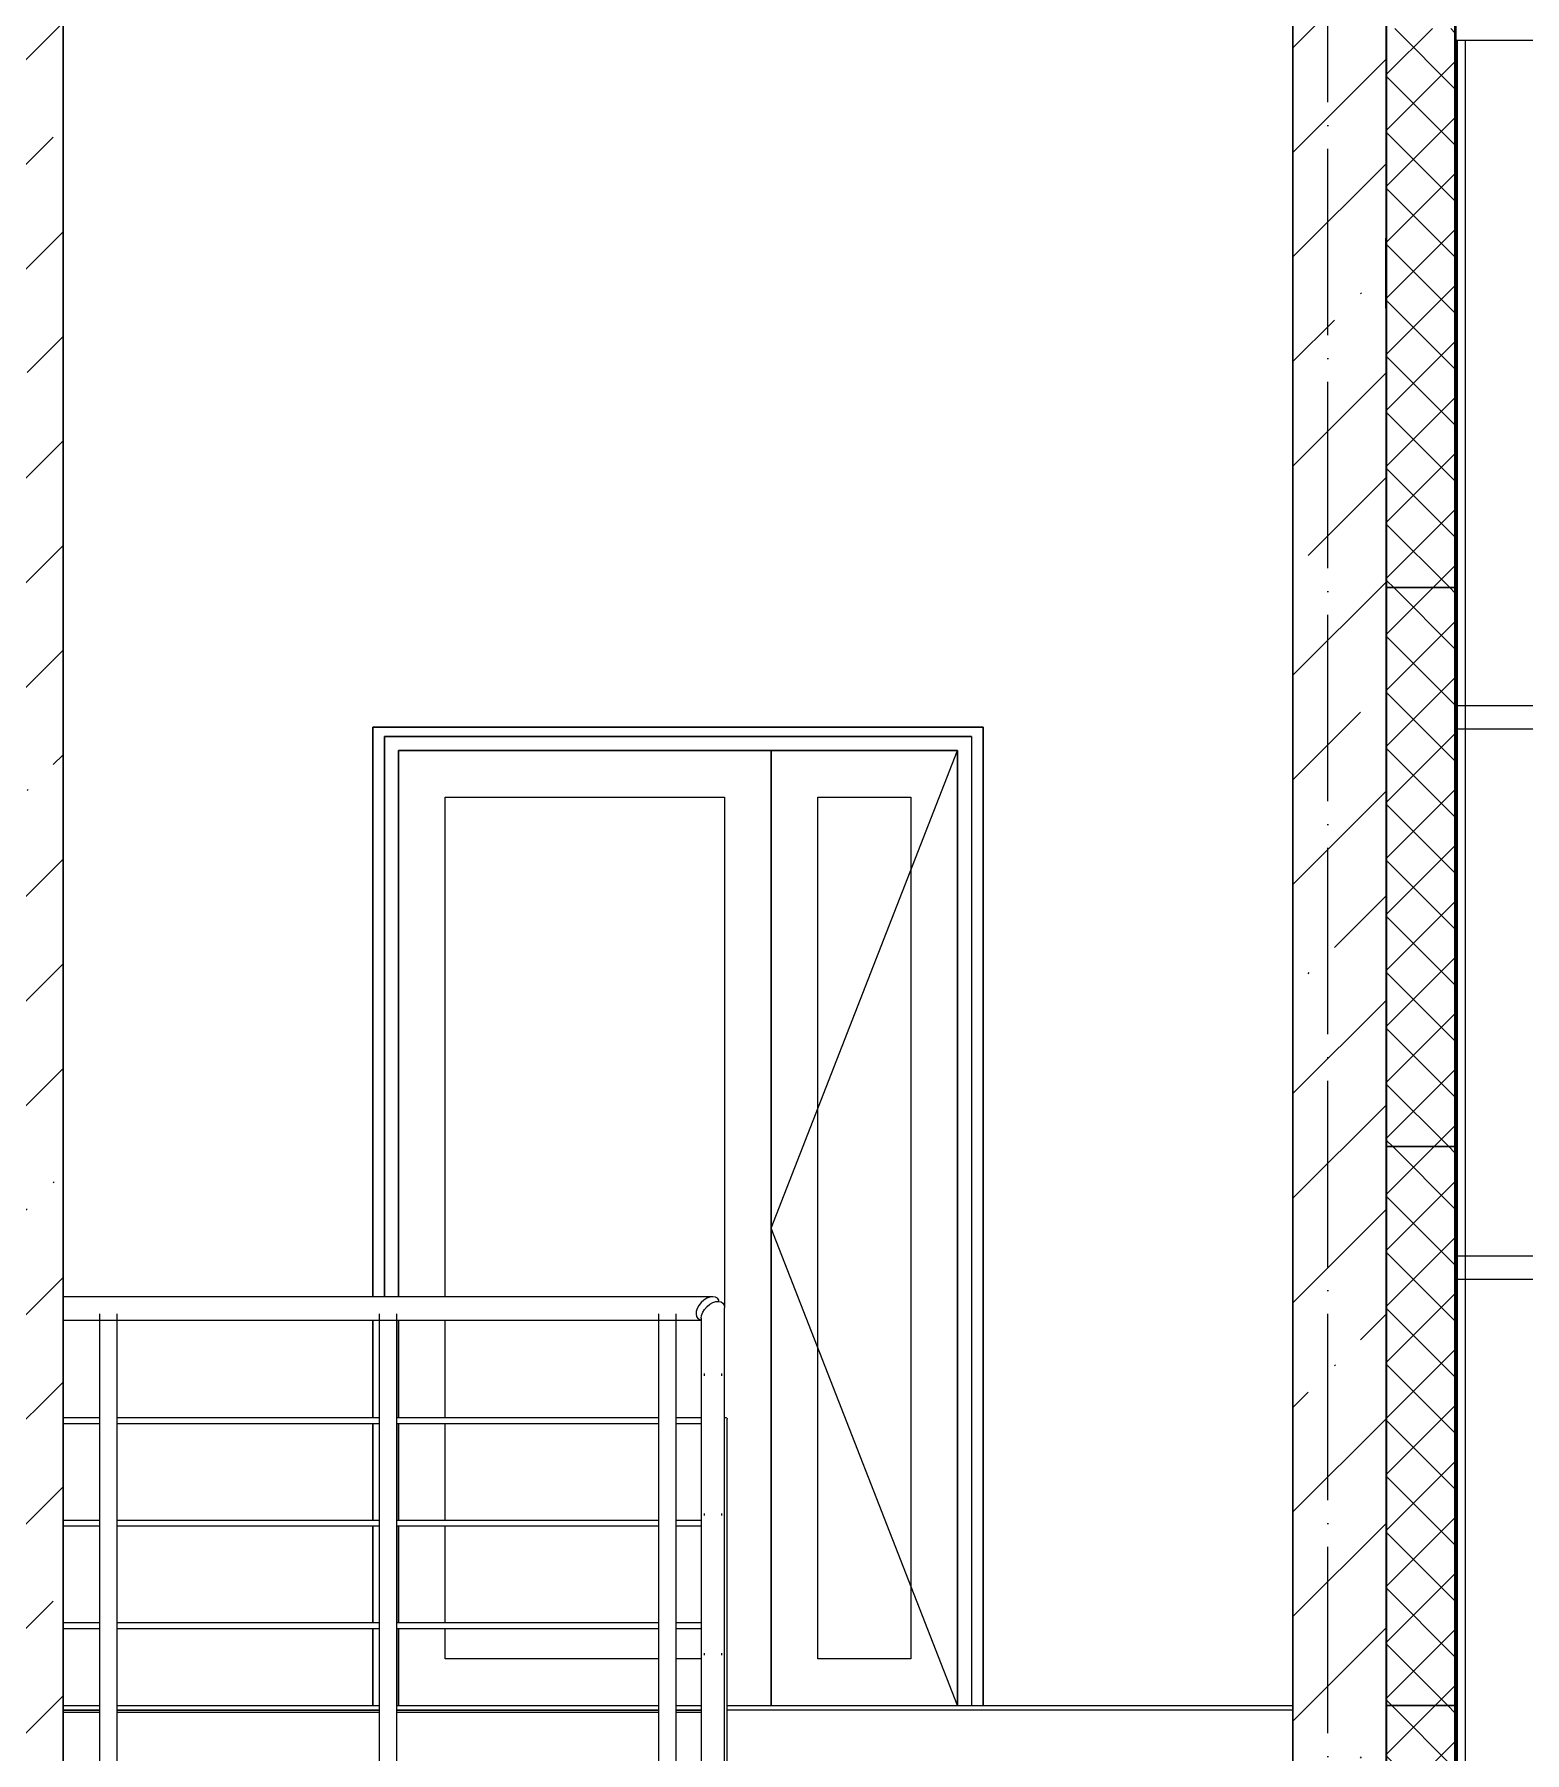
# Model space of a CAD drawing. Header units: millimetres. Extents: x -2951072 to 8268522, y -652067 to -630209.
# Drawn here: x 2677749 to 2680948, y -640321 to -636633 of the extents above; entities that cross this region are included whole.
import ezdxf

# ---------------------------------------------------------------- set-up
doc = ezdxf.new("R2010")
doc.units = ezdxf.units.MM
doc.header["$LTSCALE"] = 20
doc.linetypes.add('_ШПТ__20_т__2_5__Линия сетки', pattern=[25, 20, -2.5, 0, -2.5])
doc.linetypes.add('CENTER', pattern=[50.8, 31.75, -6.35, 6.35, -6.35])
doc.layers.get('0').update_dxf_attribs({"lineweight": 0})
for name, color, linetype, lineweight, true_color in [('Балясины', 7, 'Continuous', 9, 0x408080), ('Двери', 7, 'Continuous', 9, 0x804000), ('Каркас_Импост', 7, 'Continuous', 9, 0x804000), ('Лестницы', 7, 'Continuous', 9, 0x506c76), ('Монтажный зазор', 7, 'Continuous', 9, 0x804000), ('Оборудование', 7, 'Continuous', 18, 0x9f9fd0), ('Ограждение', 7, 'Continuous', 9, 0x408080), ('Открывание', 7, 'Continuous', 9, 0x373737), ('Панель', 7, 'Continuous', 9, 0x804000), ('Поручни', 7, 'Continuous', 9, 0x408080)]:
    doc.layers.add(name, color=color, linetype=linetype, lineweight=lineweight, true_color=true_color)
for name, color, linetype, lineweight in [('Обобщенные модели', 7, 'Continuous', 18), ('ОСИ', 251, 'CENTER', 18), ('Перекрытия', 7, 'Continuous', 18), ('Стены', 7, 'Continuous', 18), ('Стены разрез', 7, 'Continuous', 30), ('Стены штриховка', 7, 'Continuous', 30)]:
    doc.layers.add(name, color=color, linetype=linetype, lineweight=lineweight)
pattern_1 = [(45, (2661175.67, -643812.97), (-224.5064, 224.5064), []), (45, (2661400.18, -643812.97), (-224.5064, 224.5064), [396.875, -79.375, 3.353, -76.022])]
pattern_2 = [(45, (2661175.67, -643812.97), (-106.066, 106.066), [])]
pattern_3 = [(45, (2661175.67, -643812.97), (-60.10408, 60.10408), []), (135, (2661175.67, -643812.97), (-60.10408, -60.10408), [])]

# ---------------------------------------------------------------- blocks, each defined once
blk = doc.blocks.new('101_Дверь_Двупольная_Алюминиевая_ГОСТ23747-2015 - ДАН_Дв_2080х1260_800__О_Л_П-V5-_О__Р__1-1_')
at = {"layer": 'Каркас_Импост', "color": 7}
for p, q in [((44235, 5980), (42975, 5980)), ((42975, 5980), (42975, 4777.5)), ((44235, 5980), (44235, 3900)), ((43005, 5950), (44205, 5950)), ((43005, 4777.5), (43005, 5950)), ((44205, 5950), (44205, 3900)), ((43005, 4517.3), (43005, 4727.5)), ((43005, 4297.3), (43005, 4505.7)), ((43005, 4077.3), (43005, 4285.7)), ((43005, 3900), (43005, 4065.7))]:
    blk.add_line(p, q, dxfattribs=at)
at = {"layer": 'Монтажный зазор', "color": 7}
for p, q in [((44260, 6000), (42950, 6000)), ((42950, 6000), (42950, 4777.5)), ((42975, 4777.5), (42975, 5980)), ((42975, 5980), (44235, 5980)), ((44235, 5980), (44235, 3900)), ((44260, 3900), (44260, 6000)), ((42950, 4727.5), (42950, 4517.3)), ((42950, 4505.7), (42950, 4297.3)), ((42950, 4285.7), (42950, 4077.3)), ((42950, 4065.7), (42950, 3900))]:
    blk.add_line(p, q, dxfattribs=at)
at = {"layer": 'Открывание', "color": 7}
for p, q in [((43805, 4925), (44205, 5950)), ((44205, 3900), (43805, 4925))]:
    blk.add_line(p, q, dxfattribs=at)
at = {"layer": 'Панель', "color": 7}
for p, q in [((43805, 5950), (43005, 5950)), ((43005, 5950), (43005, 4777.5)), ((44205, 5950), (43805, 5950)), ((43805, 5950), (43805, 3900)), ((43805, 3900), (43805, 5950)), ((44205, 3900), (44205, 5950)), ((43105, 4777.5), (43105, 5850)), ((43105, 5850), (43705, 5850)), ((43705, 5850), (43705, 4753.8)), ((43905, 4000), (43905, 5850)), ((43905, 5850), (44105, 5850)), ((44105, 5850), (44105, 4000)), ((43005, 4727.5), (43005, 4517.3)), ((43105, 4517.3), (43105, 4727.5)), ((43005, 4505.7), (43005, 4297.3)), ((43105, 4297.3), (43105, 4505.7)), ((43005, 4285.7), (43005, 4077.3)), ((43105, 4077.3), (43105, 4285.7)), ((43005, 4065.7), (43005, 3900)), ((43105, 4000), (43105, 4065.7)), ((43563.5, 4000), (43105, 4000)), ((43655, 4000), (43601.5, 4000)), ((44105, 4000), (43905, 4000))]:
    blk.add_line(p, q, dxfattribs=at)
blk = doc.blocks.new('Ограждение - 38 RAL 7004-1247687-_О__Р__1-1_')
at = {"layer": 'Балясины', "color": 7}
for p, q in [((15153.5, 4763.3), (15153.5, 3680)), ((15191.5, 3680), (15191.5, 4763.3)), ((15153.5, 3680), (15172.5, 3680)), ((15172.5, 3680), (15191.5, 3680))]:
    blk.add_line(p, q, dxfattribs=at)
blk = doc.blocks.new('Ограждение - 38 RAL 7004-1247689-_О__Р__1-1_')
at = {"layer": 'Балясины', "color": 7}
for p, q in [((16451, 4635), (16451, 4630.4)), ((16489, 4630.4), (16489, 4635))]:
    blk.add_line(p, q, dxfattribs=at)
blk = doc.blocks.new('Ограждение - Ограждение-1240041-_О__Р__1-1_')
at = {"layer": 'Поручни', "color": 7}
for p, q in [((43680, 4777.5), (42285, 4777.5)), ((42285, 4727.5), (43654.3, 4727.5)), ((43655, 4731.5), (43655, 2978.8)), ((43705, 2956.5), (43705, 4753.8)), ((42363.5, 4517.5), (42285, 4517.5)), ((42285, 4505.5), (42363.5, 4505.5)), ((42963.5, 4517.5), (42401.5, 4517.5)), ((42401.5, 4505.5), (42963.5, 4505.5)), ((43563.5, 4517.5), (43001.5, 4517.5)), ((43001.5, 4505.5), (43563.5, 4505.5)), ((43655, 4517.5), (43601.5, 4517.5)), ((43601.5, 4505.5), (43655, 4505.5)), ((43711, 2807), (43711, 4514.8)), ((42363.5, 4297.5), (42285, 4297.5)), ((42285, 4285.5), (42363.5, 4285.5)), ((42963.5, 4297.5), (42401.5, 4297.5)), ((42401.5, 4285.5), (42963.5, 4285.5)), ((43563.5, 4297.5), (43001.5, 4297.5)), ((43001.5, 4285.5), (43563.5, 4285.5)), ((43655, 4297.5), (43601.5, 4297.5)), ((43601.5, 4285.5), (43655, 4285.5)), ((42363.5, 4077.5), (42285, 4077.5)), ((42285, 4065.5), (42363.5, 4065.5)), ((42963.5, 4077.5), (42401.5, 4077.5)), ((42401.5, 4065.5), (42963.5, 4065.5)), ((43563.5, 4077.5), (43001.5, 4077.5)), ((43001.5, 4065.5), (43563.5, 4065.5)), ((43655, 4077.5), (43601.5, 4077.5)), ((43601.5, 4065.5), (43655, 4065.5))]:
    blk.add_line(p, q, dxfattribs=at)
at = {"layer": 'Поручни', "color": 7, "flags": 128}
for points in [[(43693.1, 4768.6), (43692.5, 4770.2), (43689.7, 4774.2), (43685.4, 4776.6), (43680, 4777.5), (43673.8, 4776.6), (43667.3, 4774.2), (43660.9, 4770.2), (43655, 4765), (43650.1, 4759), (43646.5, 4752.5)], [(43655, 4731.5), (43655.9, 4737.6), (43658.3, 4744.1), (43662.3, 4750.5), (43667.5, 4756.4), (43673.5, 4761.3), (43680, 4765), (43686.5, 4767.1), (43692.5, 4767.6), (43697.7, 4766.4), (43701.7, 4763.5), (43704.1, 4759.2), (43705, 4753.8)], [(43646.5, 4752.5), (43644.3, 4746), (43643.9, 4740), (43645.1, 4734.8), (43648, 4730.8), (43652.2, 4728.4), (43654.9, 4727.7)], [(43705, 4517.5), (43706.6, 4518), (43708, 4518.1), (43709.2, 4517.8), (43710.2, 4517.1), (43710.8, 4516.1), (43711, 4514.8)]]:
    blk.add_lwpolyline(points, dxfattribs=at)
for name, p in [('Ограждение - 38 RAL 7004-1247687-_О__Р__1-1_', (27210, -22.5)), ('Ограждение - 38 RAL 7004-1247687-_О__Р__1-1_', (27810, -22.5)), ('Ограждение - 38 RAL 7004-1247687-_О__Р__1-1_', (28410, -22.5)), ('Ограждение - 38 RAL 7004-1247689-_О__Р__1-1_', (27210, -22.5)), ('Ограждение - 38 RAL 7004-1247689-_О__Р__1-1_', (27210, -322.5)), ('Ограждение - 38 RAL 7004-1247689-_О__Р__1-1_', (27210, -622.5))]:
    blk.add_blockref(name, p)
blk = doc.blocks.new('190_ФЭ_Стена_Стык вертикальный - ФЭ-C1_110-1292974-_О__Р__1-1_')
at = {"layer": 'Обобщенные модели'}
for p, q in [((45278, 7475), (45278, 3325)), ((45295, 7475), (45295, 3325))]:
    blk.add_line(p, q, dxfattribs=at)
blk = doc.blocks.new('Труба квадратная - Опорные ноги-1331111-_О__Р__1-1_')
at = {"layer": 'Оборудование', "color": 7}
for p, q in [((45575, 7525), (45275, 7525)), ((45575, 7525), (45575, 7475)), ((45275, 7475), (45575, 7475))]:
    blk.add_line(p, q, dxfattribs=at)

msp = doc.modelspace()

# ---------------------------------------------------------------- hatches: boundary and pattern name
h = msp.add_hatch()
h.set_pattern_fill('FP_1', color=256, style=0, pattern_type=2)
h.set_pattern_definition(pattern_1)
h.paths.add_polyline_path([(2677610.5, -644220.2), (2677810.5, -644220.2), (2677810.5, -635803.3), (2677610.5, -635803.3), (2677610.5, -643929.7)])
at = {"layer": 'Стены штриховка', "lineweight": 9}
h = msp.add_hatch(dxfattribs=at)
h.set_pattern_fill('FP_1', color=256, style=0, pattern_type=2)
h.set_pattern_definition(pattern_1)
h.paths.add_polyline_path([(2680450.5, -644220.2), (2680650.5, -644220.2), (2680650.5, -635798.3), (2680450.5, -635798.3), (2680450.5, -643929.7)])
h = msp.add_hatch(dxfattribs=at)
h.set_pattern_fill('FP_7', color=256, style=0, pattern_type=2)
h.set_pattern_definition(pattern_2)
h.paths.add_polyline_path([(2680652.5, -637820.2), (2680652.5, -636620.2), (2680650.5, -636620.2), (2680650.5, -637820.2)], flags=0)
h = msp.add_hatch(dxfattribs=at)
h.set_pattern_fill('FP_8', color=256, style=0, pattern_type=2)
h.set_pattern_definition(pattern_3)
h.paths.add_polyline_path([(2680798.5, -637820.2), (2680798.5, -636620.2), (2680652.5, -636620.2), (2680652.5, -637820.2)], flags=0)
h = msp.add_hatch(dxfattribs=at)
h.set_pattern_fill('FP_7', color=256, style=0, pattern_type=2)
h.set_pattern_definition(pattern_2)
h.paths.add_polyline_path([(2680800.5, -637820.2), (2680800.5, -636620.2), (2680798.5, -636620.2), (2680798.5, -637820.2)], flags=0)
h = msp.add_hatch(dxfattribs=at)
h.set_pattern_fill('FP_7', color=256, style=0, pattern_type=2)
h.set_pattern_definition(pattern_2)
h.paths.add_polyline_path([(2680652.5, -639020.2), (2680652.5, -637820.2), (2680650.5, -637820.2), (2680650.5, -639020.2)], flags=0)
h = msp.add_hatch(dxfattribs=at)
h.set_pattern_fill('FP_8', color=256, style=0, pattern_type=2)
h.set_pattern_definition(pattern_3)
h.paths.add_polyline_path([(2680798.5, -639020.2), (2680798.5, -637820.2), (2680652.5, -637820.2), (2680652.5, -639020.2)], flags=0)
h = msp.add_hatch(dxfattribs=at)
h.set_pattern_fill('FP_7', color=256, style=0, pattern_type=2)
h.set_pattern_definition(pattern_2)
h.paths.add_polyline_path([(2680800.5, -639020.2), (2680800.5, -637820.2), (2680798.5, -637820.2), (2680798.5, -639020.2)], flags=0)
h = msp.add_hatch(dxfattribs=at)
h.set_pattern_fill('FP_7', color=256, style=0, pattern_type=2)
h.set_pattern_definition(pattern_2)
h.paths.add_polyline_path([(2680652.5, -640220.2), (2680652.5, -639020.2), (2680650.5, -639020.2), (2680650.5, -640220.2)], flags=0)
h = msp.add_hatch(dxfattribs=at)
h.set_pattern_fill('FP_8', color=256, style=0, pattern_type=2)
h.set_pattern_definition(pattern_3)
h.paths.add_polyline_path([(2680798.5, -640220.2), (2680798.5, -639020.2), (2680652.5, -639020.2), (2680652.5, -640220.2), (2680761, -640220.2)], flags=0)
h = msp.add_hatch(dxfattribs=at)
h.set_pattern_fill('FP_7', color=256, style=0, pattern_type=2)
h.set_pattern_definition(pattern_2)
h.paths.add_polyline_path([(2680800.5, -640220.2), (2680800.5, -639020.2), (2680798.5, -639020.2), (2680798.5, -640220.2)], flags=0)
h = msp.add_hatch(dxfattribs=at)
h.set_pattern_fill('FP_7', color=256, style=0, pattern_type=2)
h.set_pattern_definition(pattern_2)
h.paths.add_polyline_path([(2680650.5, -641420.2), (2680652.5, -641420.2), (2680652.5, -640220.2), (2680650.5, -640220.2), (2680650.5, -640937.8)], flags=0)
h = msp.add_hatch(dxfattribs=at)
h.set_pattern_fill('FP_8', color=256, style=0, pattern_type=2)
h.set_pattern_definition(pattern_3)
h.paths.add_polyline_path([(2680652.5, -641420.2), (2680798.5, -641420.2), (2680798.5, -640220.2), (2680652.5, -640220.2), (2680652.5, -640937.8)], flags=0)
h = msp.add_hatch(dxfattribs=at)
h.set_pattern_fill('FP_7', color=256, style=0, pattern_type=2)
h.set_pattern_definition(pattern_2)
h.paths.add_polyline_path([(2680800.5, -641420.2), (2680800.5, -640220.2), (2680798.5, -640220.2), (2680798.5, -641420.2)], flags=0)

# ---------------------------------------------------------------- linework, layer by layer
at = {"layer": 'Лестницы', "color": 7}
for p, q in [((2677810.5, -640220.2), (2677889, -640220.2)), ((2677810.5, -640230.2), (2677889, -640230.2)), ((2677889, -640230.2), (2677810.5, -640230.2)), ((2677889, -640235.2), (2677810.5, -640235.2)), ((2677927, -640220.2), (2678489, -640220.2)), ((2677927, -640230.2), (2678489, -640230.2)), ((2678489, -640230.2), (2677927, -640230.2)), ((2678489, -640235.2), (2677927, -640235.2)), ((2678527, -640220.2), (2679089, -640220.2)), ((2678527, -640230.2), (2679089, -640230.2)), ((2679089, -640230.2), (2678527, -640230.2)), ((2679089, -640235.2), (2678527, -640235.2)), ((2679127, -640220.2), (2679180.5, -640220.2)), ((2679127, -640230.2), (2679180.5, -640230.2)), ((2679180.5, -640230.2), (2679127, -640230.2)), ((2679180.5, -640235.2), (2679127, -640235.2)), ((2679236.2, -640220.2), (2680450.5, -640220.2)), ((2680450.5, -640230.2), (2679236.2, -640230.2)), ((2680450.5, -640230.2), (2679236.2, -640230.2))]:
    msp.add_line(p, q, dxfattribs=at)
at = {"layer": 'ОСИ', "linetype": '_ШПТ__20_т__2_5__Линия сетки'}
msp.add_line((2680525.5, -646280.4), (2680525.5, -634693), dxfattribs=at)
at = {"layer": 'Перекрытия', "lineweight": 40}
msp.add_line((2680650.5, -637220.2), (2680650.5, -637070.2), dxfattribs=at)
at = {"layer": 'Стены'}
for p, q in [((2678475.5, -638120.2), (2679785.5, -638120.2)), ((2678475.5, -639342.7), (2678475.5, -638120.2)), ((2679785.5, -638120.2), (2679785.5, -640220.2)), ((2678475.5, -639602.9), (2678475.5, -639392.7)), ((2678475.5, -639822.9), (2678475.5, -639614.5)), ((2678475.5, -640042.9), (2678475.5, -639834.5)), ((2678475.5, -640220.2), (2678475.5, -640054.5))]:
    msp.add_line(p, q, dxfattribs=at)
at = {"layer": 'Стены разрез'}
for p, q in [((2680650.5, -634720.2), (2680650.5, -644220.2)), ((2680800.5, -639020.2), (2680800.5, -634720.2)), ((2677810.5, -644120.2), (2677810.5, -635803.3)), ((2680450.5, -635803.3), (2680450.5, -644120.2)), ((2680650.5, -637820.2), (2680800.5, -637820.2)), ((2680800.5, -639020.2), (2680650.5, -639020.2)), ((2680800.5, -643820.2), (2680800.5, -639020.2)), ((2680800.5, -640220.2), (2680650.5, -640220.2))]:
    msp.add_line(p, q, dxfattribs=at)
at = {"layer": 'Стены штриховка', "lineweight": 9}
for p, q in [((2680652.5, -643820.2), (2680652.5, -634720.2)), ((2680798.5, -643820.2), (2680798.5, -634720.2))]:
    msp.add_line(p, q, dxfattribs=at)

# ---------------------------------------------------------------- block references
at = {"layer": 'Двери', "color": 7}
msp.add_blockref('101_Дверь_Двупольная_Алюминиевая_ГОСТ23747-2015 - ДАН_Дв_2080х1260_800__О_Л_П-V5-_О__Р__1-1_', (2635525.5, -644120.2), dxfattribs=at)
at = {"layer": 'Обобщенные модели'}
msp.add_blockref('190_ФЭ_Стена_Стык вертикальный - ФЭ-C1_110-1292974-_О__Р__1-1_', (2635525.5, -644120.2), dxfattribs=at)
at = {"layer": 'Оборудование', "color": 7}
for p in [(2635525.5, -644120.2), (2635525.5, -645598.8), (2635525.5, -646780.2)]:
    msp.add_blockref('Труба квадратная - Опорные ноги-1331111-_О__Р__1-1_', p, dxfattribs=at)
at = {"layer": 'Ограждение', "color": 7}
msp.add_blockref('Ограждение - Ограждение-1240041-_О__Р__1-1_', (2635525.5, -644120.2), dxfattribs=at)

doc.saveas('drawing.dxf')
